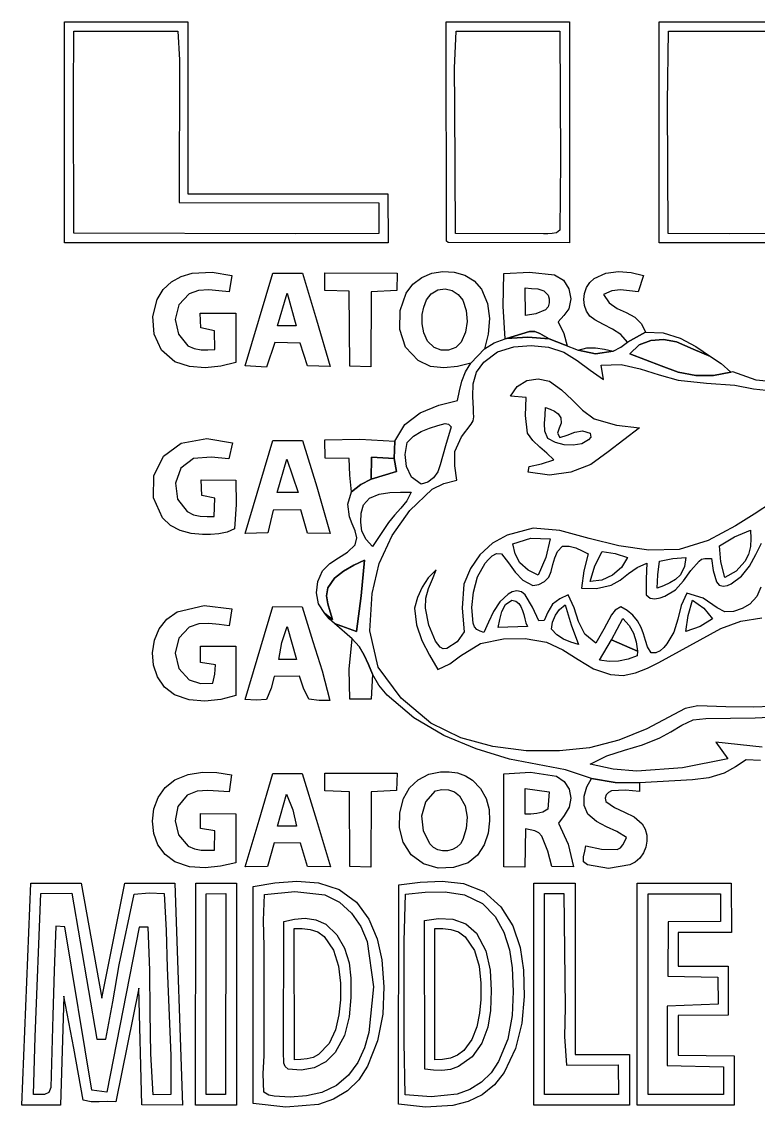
# Model space of a CAD drawing. Header units: millimetres. Extents: x 0.03 to 7.93, y 0.36 to 6.04.
# Drawn here: x 0.03 to 3.87, y 0.37 to 6.03 of the extents above; entities that cross this region are included whole.
import ezdxf

# ---------------------------------------------------------------- set-up
doc = ezdxf.new("R2010")
doc.units = ezdxf.units.MM

msp = doc.modelspace()

# ---------------------------------------------------------------- linework, layer by layer
for points in [[(0.254178, 6.03196), (0.895833, 6.03196), (0.895833, 5.13471), (1.93892, 5.13471), (1.94026, 4.87918), (0.254178, 4.87918)], [(0.254178, 6.03196), (0.895833, 6.03196), (0.895833, 5.13471), (1.93892, 5.13471), (1.94026, 4.87918), (0.254178, 4.87918)], [(2.24306, 6.03054), (2.88612, 6.03054), (2.88612, 4.87918), (2.25276, 4.88053), (2.24447, 4.88747)], [(2.24306, 6.03054), (2.88612, 6.03054), (2.88612, 4.87918), (2.25276, 4.88053), (2.24447, 4.88747)], [(3.35275, 6.03196), (5.01942, 6.03196), (5.01942, 5.78054), (3.99582, 5.78054), (3.99582, 5.59581), (4.96251, 5.59446), (4.96251, 5.34999), (3.99582, 5.34864), (3.99582, 5.12918), (5.07497, 5.13053), (5.07497, 4.87918), (3.35275, 4.87918)], [(3.35275, 6.03196), (5.01942, 6.03196), (5.01942, 5.78054), (3.99582, 5.78054), (3.99582, 5.59581), (4.96251, 5.59446), (4.96251, 5.34999), (3.99582, 5.34864), (3.99582, 5.12918), (5.07497, 5.13053), (5.07497, 4.87918), (3.35275, 4.87918)], [(0.302789, 5.98335), (0.844456, 5.98193), (0.852756, 5.83333), (0.8514, 5.08886), (1.89165, 5.08751), (1.89165, 4.92779), (1.45833, 4.92503), (0.302789, 4.92914), (0.300022, 5.65278)], [(0.302789, 5.98335), (0.844456, 5.98193), (0.852756, 5.83333), (0.8514, 5.08886), (1.89165, 5.08751), (1.89165, 4.92779), (1.45833, 4.92503), (0.302789, 4.92914), (0.300022, 5.65278)], [(2.29443, 5.98193), (2.8361, 5.98193), (2.83886, 5.30556), (2.8361, 4.94444), (2.81793, 4.93126), (2.79617, 4.92643), (2.77279, 4.92572), (2.75, 4.92503), (2.29167, 4.92779), (2.28749, 5.59722), (2.28728, 5.78961)], [(2.29443, 5.98193), (2.8361, 5.98193), (2.83886, 5.30556), (2.8361, 4.94444), (2.81793, 4.93126), (2.79617, 4.92643), (2.77279, 4.92572), (2.75, 4.92503), (2.29167, 4.92779), (2.28749, 5.59722), (2.28728, 5.78961)], [(3.40136, 5.98335), (4.97222, 5.98193), (4.97081, 5.83057), (3.94997, 5.82781), (3.95139, 5.55003), (4.90972, 5.54861), (4.9139, 5.39307), (4.23611, 5.39442), (3.94862, 5.39031), (3.94997, 5.08886), (4.70833, 5.0861), (5.02501, 5.08057), (5.02501, 4.92779), (3.72222, 4.92503), (3.40001, 4.92779), (3.39725, 5.61111)], [(3.40136, 5.98335), (4.97222, 5.98193), (4.97081, 5.83057), (3.94997, 5.82781), (3.95139, 5.55003), (4.90972, 5.54861), (4.9139, 5.39307), (4.23611, 5.39442), (3.94862, 5.39031), (3.94997, 5.08886), (4.70833, 5.0861), (5.02501, 5.08057), (5.02501, 4.92779), (3.72222, 4.92503), (3.40001, 4.92779), (3.39725, 5.61111)], [(0.736111, 4.58333), (0.767253, 4.63433), (0.810601, 4.67432), (0.862468, 4.7029), (0.919433, 4.71946), (1.02289, 4.72537), (1.12641, 4.70833), (1.11111, 4.62224), (1.05881, 4.62815), (1.00537, 4.63303), (0.952692, 4.63004), (0.902778, 4.61253), (0.849556, 4.55518), (0.831218, 4.47868), (0.847276, 4.40142), (0.897244, 4.34169), (0.930067, 4.32676), (0.965278, 4.32107), (1.00152, 4.32081), (1.03749, 4.32221), (1.03472, 4.41943), (0.963867, 4.43474), (0.9611, 4.51112), (1.14724, 4.51112), (1.14724, 4.25418), (1.06798, 4.23535), (0.986436, 4.22711), (0.905436, 4.23351), (0.8278, 4.25836), (0.758356, 4.3189), (0.720432, 4.40213), (0.713271, 4.49468)], [(0.736111, 4.58333), (0.767253, 4.63433), (0.810601, 4.67432), (0.862468, 4.7029), (0.919433, 4.71946), (1.02289, 4.72537), (1.12641, 4.70833), (1.11111, 4.62224), (1.05881, 4.62815), (1.00537, 4.63303), (0.952692, 4.63004), (0.902778, 4.61253), (0.849556, 4.55518), (0.831218, 4.47868), (0.847276, 4.40142), (0.897244, 4.34169), (0.930067, 4.32676), (0.965278, 4.32107), (1.00152, 4.32081), (1.03749, 4.32221), (1.03472, 4.41943), (0.963867, 4.43474), (0.9611, 4.51112), (1.14724, 4.51112), (1.14724, 4.25418), (1.06798, 4.23535), (0.986436, 4.22711), (0.905436, 4.23351), (0.8278, 4.25836), (0.758356, 4.3189), (0.720432, 4.40213), (0.713271, 4.49468)], [(1.34028, 4.71946), (1.49447, 4.72081), (1.56771, 4.47711), (1.63889, 4.23335), (1.51942, 4.23611), (1.48193, 4.35558), (1.34999, 4.35835), (1.30697, 4.23058), (1.19586, 4.23611)], [(1.34028, 4.71946), (1.49447, 4.72081), (1.56771, 4.47711), (1.63889, 4.23335), (1.51942, 4.23611), (1.48193, 4.35558), (1.34999, 4.35835), (1.30697, 4.23058), (1.19586, 4.23611)], [(1.60969, 4.72222), (1.98753, 4.72081), (1.98611, 4.63053), (1.85275, 4.62224), (1.84999, 4.23193), (1.74029, 4.23469), (1.73753, 4.62642), (1.61111, 4.62918)], [(1.60969, 4.72222), (1.98753, 4.72081), (1.98611, 4.63053), (1.85275, 4.62224), (1.84999, 4.23193), (1.74029, 4.23469), (1.73753, 4.62642), (1.61111, 4.62918)], [(2.03472, 4.61664), (2.0695, 4.66368), (2.11546, 4.69824), (2.16894, 4.72026), (2.22651, 4.72954), (2.28472, 4.72592), (2.33996, 4.70925), (2.38883, 4.67942), (2.42779, 4.63612), (2.45925, 4.56233), (2.46924, 4.48318), (2.46229, 4.40272), (2.44303, 4.32497), (2.37082, 4.25), (2.30246, 4.23361), (2.23139, 4.22624), (2.16162, 4.23421), (2.09722, 4.26389), (2.03157, 4.33501), (2.00136, 4.42676), (2.00342, 4.52522)], [(2.03472, 4.61664), (2.0695, 4.66368), (2.11546, 4.69824), (2.16894, 4.72026), (2.22651, 4.72954), (2.28472, 4.72592), (2.33996, 4.70925), (2.38883, 4.67942), (2.42779, 4.63612), (2.45925, 4.56233), (2.46924, 4.48318), (2.46229, 4.40272), (2.44303, 4.32497), (2.37082, 4.25), (2.30246, 4.23361), (2.23139, 4.22624), (2.16162, 4.23421), (2.09722, 4.26389), (2.03157, 4.33501), (2.00136, 4.42676), (2.00342, 4.52522)], [(2.54443, 4.71804), (2.67686, 4.72607), (2.80832, 4.7111), (2.854, 4.68338), (2.88314, 4.63911), (2.89328, 4.58669), (2.88194, 4.53472), (2.85568, 4.49864), (2.82639, 4.46669), (2.85622, 4.40631), (2.87358, 4.34169), (2.85969, 4.34581), (2.77919, 4.37776), (2.75532, 4.3915), (2.73107, 4.40608), (2.70551, 4.41629), (2.67779, 4.41667), (2.55832, 4.37918), (2.55003, 4.37776), (2.53988, 4.54796)], [(2.54443, 4.71804), (2.67686, 4.72607), (2.80832, 4.7111), (2.854, 4.68338), (2.88314, 4.63911), (2.89328, 4.58669), (2.88194, 4.53472), (2.85568, 4.49864), (2.82639, 4.46669), (2.85622, 4.40631), (2.87358, 4.34169), (2.85969, 4.34581), (2.77919, 4.37776), (2.75532, 4.3915), (2.73107, 4.40608), (2.70551, 4.41629), (2.67779, 4.41667), (2.55832, 4.37918), (2.55003, 4.37776), (2.53988, 4.54796)], [(3.01531, 4.69303), (3.07536, 4.72065), (3.14063, 4.72939), (3.20747, 4.72374), (3.27225, 4.70833), (3.24447, 4.62224), (3.19803, 4.62869), (3.15153, 4.63303), (3.10633, 4.62853), (3.06392, 4.60835), (3.09201, 4.56472), (3.13368, 4.53629), (3.18104, 4.51443), (3.2264, 4.49029), (3.2609, 4.4566), (3.28196, 4.41249), (3.18892, 4.36111), (3.15337, 4.39985), (3.11025, 4.42811), (3.06369, 4.45176), (3.01807, 4.4764), (2.99262, 4.49647), (2.97461, 4.52219), (2.96392, 4.55171), (2.96039, 4.58317), (2.96386, 4.61486), (2.97428, 4.64497), (2.99143, 4.6716)], [(3.01531, 4.69303), (3.07536, 4.72065), (3.14063, 4.72939), (3.20747, 4.72374), (3.27225, 4.70833), (3.24447, 4.62224), (3.19803, 4.62869), (3.15153, 4.63303), (3.10633, 4.62853), (3.06392, 4.60835), (3.09201, 4.56472), (3.13368, 4.53629), (3.18104, 4.51443), (3.2264, 4.49029), (3.2609, 4.4566), (3.28196, 4.41249), (3.18892, 4.36111), (3.15337, 4.39985), (3.11025, 4.42811), (3.06369, 4.45176), (3.01807, 4.4764), (2.99262, 4.49647), (2.97461, 4.52219), (2.96392, 4.55171), (2.96039, 4.58317), (2.96386, 4.61486), (2.97428, 4.64497), (2.99143, 4.6716)], [(1.36388, 4.44586), (1.4139, 4.61529), (1.4611, 4.44586)], [(1.36388, 4.44586), (1.4139, 4.61529), (1.4611, 4.44586)], [(2.19997, 4.63336), (2.23753, 4.63781), (2.27447, 4.62918), (2.30643, 4.60915), (2.32915, 4.57915), (2.34754, 4.52539), (2.3526, 4.46858), (2.34381, 4.4126), (2.32086, 4.36111), (2.29264, 4.33296), (2.25592, 4.31808), (2.21653, 4.31776), (2.18056, 4.33333), (2.14594, 4.3661), (2.12588, 4.40886), (2.11746, 4.4566), (2.11806, 4.50418), (2.12576, 4.54351), (2.14128, 4.58128), (2.16569, 4.61279)], [(2.19997, 4.63336), (2.23753, 4.63781), (2.27447, 4.62918), (2.30643, 4.60915), (2.32915, 4.57915), (2.34754, 4.52539), (2.3526, 4.46858), (2.34381, 4.4126), (2.32086, 4.36111), (2.29264, 4.33296), (2.25592, 4.31808), (2.21653, 4.31776), (2.18056, 4.33333), (2.14594, 4.3661), (2.12588, 4.40886), (2.11746, 4.4566), (2.11806, 4.50418), (2.12576, 4.54351), (2.14128, 4.58128), (2.16569, 4.61279)], [(2.65419, 4.64307), (2.68713, 4.64074), (2.72081, 4.63786), (2.75142, 4.62825), (2.77501, 4.60558), (2.77962, 4.58567), (2.78, 4.56478), (2.77442, 4.54525), (2.76112, 4.52919), (2.71056, 4.5089), (2.65696, 4.5)], [(2.65419, 4.64307), (2.68713, 4.64074), (2.72081, 4.63786), (2.75142, 4.62825), (2.77501, 4.60558), (2.77962, 4.58567), (2.78, 4.56478), (2.77442, 4.54525), (2.76112, 4.52919), (2.71056, 4.5089), (2.65696, 4.5)], [(2.55832, 4.37918), (2.67779, 4.41667), (2.70551, 4.41629), (2.73107, 4.40608), (2.75532, 4.3915), (2.77919, 4.37776), (2.66872, 4.38579)], [(2.55832, 4.37918), (2.67779, 4.41667), (2.70551, 4.41629), (2.73107, 4.40608), (2.75532, 4.3915), (2.77919, 4.37776), (2.66872, 4.38579)], [(3.19997, 4.30003), (3.24826, 4.3469), (3.30951, 4.36979), (3.37674, 4.37349), (3.44303, 4.36253), (3.53142, 4.32383), (3.62082, 4.28614), (3.67638, 4.24881), (3.72775, 4.20415), (3.63688, 4.18571), (3.54372, 4.18679), (3.45156, 4.20458), (3.36388, 4.23611)], [(3.19997, 4.30003), (3.24826, 4.3469), (3.30951, 4.36979), (3.37674, 4.37349), (3.44303, 4.36253), (3.53142, 4.32383), (3.62082, 4.28614), (3.67638, 4.24881), (3.72775, 4.20415), (3.63688, 4.18571), (3.54372, 4.18679), (3.45156, 4.20458), (3.36388, 4.23611)], [(2.93056, 4.31803), (2.97597, 4.33106), (3.02219, 4.33143), (3.06842, 4.32374), (3.11388, 4.3125), (3.02115, 4.29915)], [(2.93056, 4.31803), (2.97597, 4.33106), (3.02219, 4.33143), (3.06842, 4.32374), (3.11388, 4.3125), (3.02115, 4.29915)], [(2.57915, 4.07781), (2.61317, 4.12825), (2.66385, 4.15956), (2.72287, 4.16982), (2.78196, 4.15696), (2.84397, 4.11231), (2.89908, 4.05886), (2.954, 4.00521), (3.01531, 3.95975), (3.13053, 3.92746), (3.25, 3.9139), (3.16872, 3.85124), (3.08751, 3.78749), (2.99636, 3.72299), (2.89214, 3.68164), (2.78142, 3.66683), (2.67085, 3.68197), (2.67503, 3.7111), (2.74007, 3.72553), (2.80414, 3.74724), (2.76839, 3.78087), (2.73068, 3.81304), (2.69536, 3.84706), (2.66667, 3.88612), (2.65744, 3.97797), (2.65972, 4.07086)], [(2.57915, 4.07781), (2.61317, 4.12825), (2.66385, 4.15956), (2.72287, 4.16982), (2.78196, 4.15696), (2.84397, 4.11231), (2.89908, 4.05886), (2.954, 4.00521), (3.01531, 3.95975), (3.13053, 3.92746), (3.25, 3.9139), (3.16872, 3.85124), (3.08751, 3.78749), (2.99636, 3.72299), (2.89214, 3.68164), (2.78142, 3.66683), (2.67085, 3.68197), (2.67503, 3.7111), (2.74007, 3.72553), (2.80414, 3.74724), (2.76839, 3.78087), (2.73068, 3.81304), (2.69536, 3.84706), (2.66667, 3.88612), (2.65744, 3.97797), (2.65972, 4.07086)], [(2.76112, 4.01942), (2.78461, 4.01101), (2.80746, 4.00071), (2.82693, 3.98628), (2.84028, 3.96528), (2.84272, 3.93853), (2.83176, 3.91129), (2.82368, 3.88542), (2.83475, 3.86253), (2.87375, 3.87597), (2.91351, 3.89085), (2.95383, 3.89708), (2.99447, 3.88471), (2.99685, 3.86556), (2.98574, 3.85092), (2.96783, 3.83963), (2.94997, 3.83057), (2.90479, 3.82243), (2.85851, 3.82449), (2.81347, 3.83626), (2.77225, 3.85693), (2.75819, 3.89546), (2.75569, 3.93664), (2.75874, 3.97862)], [(2.76112, 4.01942), (2.78461, 4.01101), (2.80746, 4.00071), (2.82693, 3.98628), (2.84028, 3.96528), (2.84272, 3.93853), (2.83176, 3.91129), (2.82368, 3.88542), (2.83475, 3.86253), (2.87375, 3.87597), (2.91351, 3.89085), (2.95383, 3.89708), (2.99447, 3.88471), (2.99685, 3.86556), (2.98574, 3.85092), (2.96783, 3.83963), (2.94997, 3.83057), (2.90479, 3.82243), (2.85851, 3.82449), (2.81347, 3.83626), (2.77225, 3.85693), (2.75819, 3.89546), (2.75569, 3.93664), (2.75874, 3.97862)], [(2.19997, 3.92638), (2.21864, 3.93158), (2.23785, 3.93528), (2.25543, 3.93246), (2.26942, 3.91808), (2.23921, 3.81999), (2.2111, 3.72081), (2.19937, 3.68451), (2.17686, 3.653), (2.14681, 3.63004), (2.11253, 3.61947), (2.06272, 3.65663), (2.03624, 3.71164), (2.02983, 3.77474), (2.04025, 3.8361), (2.07281, 3.86936), (2.11231, 3.89378), (2.15565, 3.91189)], [(2.19997, 3.92638), (2.21864, 3.93158), (2.23785, 3.93528), (2.25543, 3.93246), (2.26942, 3.91808), (2.23921, 3.81999), (2.2111, 3.72081), (2.19937, 3.68451), (2.17686, 3.653), (2.14681, 3.63004), (2.11253, 3.61947), (2.06272, 3.65663), (2.03624, 3.71164), (2.02983, 3.77474), (2.04025, 3.8361), (2.07281, 3.86936), (2.11231, 3.89378), (2.15565, 3.91189)], [(0.862522, 3.83333), (0.995281, 3.85801), (1.12918, 3.83475), (1.1097, 3.75142), (1.01752, 3.76042), (0.926378, 3.75276), (0.860406, 3.70281), (0.832086, 3.62451), (0.842557, 3.54129), (0.893067, 3.4764), (0.925293, 3.45942), (0.960558, 3.45193), (0.997125, 3.45042), (1.03331, 3.45139), (1.03749, 3.54585), (0.969456, 3.55974), (0.966689, 3.64165), (1.14724, 3.64031), (1.14844, 3.51269), (1.1403, 3.38612), (1.10069, 3.36893), (1.05832, 3.36062), (1.01487, 3.35781), (0.972222, 3.35693), (0.913683, 3.36187), (0.857096, 3.37728), (0.80599, 3.4044), (0.763889, 3.44444), (0.717393, 3.54839), (0.719943, 3.66342), (0.769151, 3.76617)], [(0.862522, 3.83333), (0.995281, 3.85801), (1.12918, 3.83475), (1.1097, 3.75142), (1.01752, 3.76042), (0.926378, 3.75276), (0.860406, 3.70281), (0.832086, 3.62451), (0.842557, 3.54129), (0.893067, 3.4764), (0.925293, 3.45942), (0.960558, 3.45193), (0.997125, 3.45042), (1.03331, 3.45139), (1.03749, 3.54585), (0.969456, 3.55974), (0.966689, 3.64165), (1.14724, 3.64031), (1.14844, 3.51269), (1.1403, 3.38612), (1.10069, 3.36893), (1.05832, 3.36062), (1.01487, 3.35781), (0.972222, 3.35693), (0.913683, 3.36187), (0.857096, 3.37728), (0.80599, 3.4044), (0.763889, 3.44444), (0.717393, 3.54839), (0.719943, 3.66342), (0.769151, 3.76617)], [(1.60969, 3.84999), (1.79232, 3.85351), (1.97499, 3.84446), (1.97222, 3.75418), (1.85417, 3.75971), (1.8514, 3.64583), (1.79758, 3.61774), (1.75, 3.57915), (1.74061, 3.66596), (1.73753, 3.75276), (1.61253, 3.75553)], [(1.60969, 3.84999), (1.79232, 3.85351), (1.97499, 3.84446), (1.97222, 3.75418), (1.85417, 3.75971), (1.8514, 3.64583), (1.79758, 3.61774), (1.75, 3.57915), (1.74061, 3.66596), (1.73753, 3.75276), (1.61253, 3.75553)], [(1.33887, 3.84722), (1.49447, 3.84722), (1.56819, 3.60542), (1.63889, 3.36253), (1.51942, 3.36388), (1.48469, 3.48611), (1.34169, 3.48469), (1.31391, 3.36529), (1.19586, 3.36253)], [(1.33887, 3.84722), (1.49447, 3.84722), (1.56819, 3.60542), (1.63889, 3.36253), (1.51942, 3.36388), (1.48469, 3.48611), (1.34169, 3.48469), (1.31391, 3.36529), (1.19586, 3.36253)], [(1.41249, 3.75), (1.47081, 3.57639), (1.36252, 3.57639)], [(1.41249, 3.75), (1.47081, 3.57639), (1.36252, 3.57639)], [(1.85417, 3.75971), (1.97222, 3.75418), (1.98335, 3.68608), (1.8514, 3.64583)], [(1.85417, 3.75971), (1.97222, 3.75418), (1.98335, 3.68608), (1.8514, 3.64583)], [(1.84304, 3.54585), (1.89426, 3.56728), (1.94894, 3.57644), (2.00515, 3.57829), (2.06108, 3.57781), (2.03874, 3.53331), (2.00726, 3.49496), (1.97319, 3.45844), (1.94303, 3.41943), (1.85969, 3.29443), (1.82617, 3.33111), (1.80414, 3.375), (1.7979, 3.42106), (1.7991, 3.46826), (1.81256, 3.51156)], [(1.84304, 3.54585), (1.89426, 3.56728), (1.94894, 3.57644), (2.00515, 3.57829), (2.06108, 3.57781), (2.03874, 3.53331), (2.00726, 3.49496), (1.97319, 3.45844), (1.94303, 3.41943), (1.85969, 3.29443), (1.82617, 3.33111), (1.80414, 3.375), (1.7979, 3.42106), (1.7991, 3.46826), (1.81256, 3.51156)], [(3.66808, 3.29861), (3.74599, 3.34467), (3.82915, 3.37918), (3.8316, 3.33681), (3.82915, 3.29411), (3.81939, 3.25304), (3.80003, 3.21528), (3.75412, 3.16531), (3.69586, 3.13194), (3.67415, 3.21376)], [(3.66808, 3.29861), (3.74599, 3.34467), (3.82915, 3.37918), (3.8316, 3.33681), (3.82915, 3.29411), (3.81939, 3.25304), (3.80003, 3.21528), (3.75412, 3.16531), (3.69586, 3.13194), (3.67415, 3.21376)], [(2.59028, 3.30832), (2.6849, 3.33772), (2.78472, 3.33475), (2.76178, 3.23699), (2.72222, 3.14442), (2.67014, 3.17068), (2.62642, 3.20833), (2.60314, 3.25678)], [(2.59028, 3.30832), (2.6849, 3.33772), (2.78472, 3.33475), (2.76178, 3.23699), (2.72222, 3.14442), (2.67014, 3.17068), (2.62642, 3.20833), (2.60314, 3.25678)], [(2.99306, 3.11111), (3.01824, 3.19271), (3.05697, 3.26807), (3.12446, 3.25749), (3.18892, 3.23753), (3.15614, 3.18539), (3.11025, 3.14518), (3.05469, 3.11957)], [(2.99306, 3.11111), (3.01824, 3.19271), (3.05697, 3.26807), (3.12446, 3.25749), (3.18892, 3.23753), (3.15614, 3.18539), (3.11025, 3.14518), (3.05469, 3.11957)], [(3.35558, 3.21804), (3.42378, 3.23247), (3.49306, 3.23753), (3.48469, 3.19081), (3.46386, 3.14725), (3.43815, 3.12289), (3.40815, 3.10454), (3.37576, 3.08985), (3.34304, 3.07639), (3.34668, 3.14725)], [(3.35558, 3.21804), (3.42378, 3.23247), (3.49306, 3.23753), (3.48469, 3.19081), (3.46386, 3.14725), (3.43815, 3.12289), (3.40815, 3.10454), (3.37576, 3.08985), (3.34304, 3.07639), (3.34668, 3.14725)], [(1.62642, 3.07915), (1.66135, 3.12853), (1.7085, 3.16656), (1.7621, 3.197), (1.81668, 3.22364), (1.80067, 3.03754), (1.77636, 2.8514), (1.66114, 2.89307), (1.63351, 2.91618), (1.61111, 2.94444), (1.65136, 2.9139), (1.63883, 2.95421), (1.62636, 2.9955), (1.62011, 3.03733)], [(1.62642, 3.07915), (1.66135, 3.12853), (1.7085, 3.16656), (1.7621, 3.197), (1.81668, 3.22364), (1.80067, 3.03754), (1.77636, 2.8514), (1.66114, 2.89307), (1.63351, 2.91618), (1.61111, 2.94444), (1.65136, 2.9139), (1.63883, 2.95421), (1.62636, 2.9955), (1.62011, 3.03733)], [(2.51389, 2.87224), (2.52279, 2.91292), (2.53315, 2.95503), (2.55154, 2.99121), (2.58475, 3.01389), (2.60558, 3.00836), (2.62115, 2.99675), (2.63249, 2.98053), (2.64079, 2.96099), (2.64719, 2.93956), (2.65289, 2.91764), (2.65896, 2.8966), (2.66667, 2.87776)], [(2.51389, 2.87224), (2.52279, 2.91292), (2.53315, 2.95503), (2.55154, 2.99121), (2.58475, 3.01389), (2.60558, 3.00836), (2.62115, 2.99675), (2.63249, 2.98053), (2.64079, 2.96099), (2.64719, 2.93956), (2.65289, 2.91764), (2.65896, 2.8966), (2.66667, 2.87776)], [(3.49306, 2.8514), (3.50467, 2.93371), (3.52778, 3.01389), (3.58589, 2.97206), (3.63053, 2.91667), (3.56646, 2.87625)], [(3.49306, 2.8514), (3.50467, 2.93371), (3.52778, 3.01389), (3.58589, 2.97206), (3.63053, 2.91667), (3.56646, 2.87625)], [(0.840278, 2.95281), (0.98074, 2.98665), (1.12641, 2.96946), (1.11111, 2.88053), (1.05903, 2.88786), (1.00608, 2.89324), (0.953885, 2.89051), (0.904189, 2.87358), (0.849067, 2.81581), (0.831054, 2.73719), (0.849229, 2.65804), (0.902778, 2.59864), (0.962999, 2.58024), (1.02637, 2.58057), (1.03695, 2.62799), (1.04026, 2.67638), (0.962511, 2.68892), (0.962511, 2.7736), (1.14724, 2.7736), (1.14724, 2.51665), (1.0676, 2.49625), (0.985243, 2.48753), (0.903646, 2.49442), (0.826389, 2.52083), (0.774414, 2.56104), (0.738282, 2.61393), (0.717719, 2.67524), (0.712457, 2.7405), (0.722331, 2.80528), (0.747071, 2.86524), (0.786458, 2.91585)], [(0.840278, 2.95281), (0.98074, 2.98665), (1.12641, 2.96946), (1.11111, 2.88053), (1.05903, 2.88786), (1.00608, 2.89324), (0.953885, 2.89051), (0.904189, 2.87358), (0.849067, 2.81581), (0.831054, 2.73719), (0.849229, 2.65804), (0.902778, 2.59864), (0.962999, 2.58024), (1.02637, 2.58057), (1.03695, 2.62799), (1.04026, 2.67638), (0.962511, 2.68892), (0.962511, 2.7736), (1.14724, 2.7736), (1.14724, 2.51665), (1.0676, 2.49625), (0.985243, 2.48753), (0.903646, 2.49442), (0.826389, 2.52083), (0.774414, 2.56104), (0.738282, 2.61393), (0.717719, 2.67524), (0.712457, 2.7405), (0.722331, 2.80528), (0.747071, 2.86524), (0.786458, 2.91585)], [(1.34028, 2.98058), (1.49164, 2.97917), (1.54861, 2.79861), (1.59706, 2.64621), (1.63613, 2.49164), (1.58122, 2.49132), (1.52636, 2.49724), (1.49908, 2.5561), (1.47917, 2.61806), (1.34581, 2.61664), (1.33002, 2.55524), (1.30697, 2.49582), (1.2519, 2.49219), (1.19586, 2.49582)], [(1.34028, 2.98058), (1.49164, 2.97917), (1.54861, 2.79861), (1.59706, 2.64621), (1.63613, 2.49164), (1.58122, 2.49132), (1.52636, 2.49724), (1.49908, 2.5561), (1.47917, 2.61806), (1.34581, 2.61664), (1.33002, 2.55524), (1.30697, 2.49582), (1.2519, 2.49219), (1.19586, 2.49582)], [(2.79167, 2.86253), (2.79785, 2.90044), (2.81213, 2.93576), (2.83421, 2.96642), (2.86388, 2.99029), (2.89546, 2.88579), (2.93332, 2.78331), (2.89356, 2.79531), (2.85514, 2.81147), (2.82042, 2.83333)], [(2.79167, 2.86253), (2.79785, 2.90044), (2.81213, 2.93576), (2.83421, 2.96642), (2.86388, 2.99029), (2.89546, 2.88579), (2.93332, 2.78331), (2.89356, 2.79531), (2.85514, 2.81147), (2.82042, 2.83333)], [(3.10558, 2.80697), (3.1639, 2.91808), (3.19749, 2.88303), (3.22032, 2.84169), (3.234, 2.79622), (3.24029, 2.74858)], [(3.10558, 2.80697), (3.1639, 2.91808), (3.19749, 2.88303), (3.22032, 2.84169), (3.234, 2.79622), (3.24029, 2.74858)], [(1.37082, 2.70557), (1.38715, 2.79275), (1.4139, 2.87776), (1.46251, 2.70557)], [(1.37082, 2.70557), (1.38715, 2.79275), (1.4139, 2.87776), (1.46251, 2.70557)], [(1.75276, 2.8125), (1.78879, 2.77294), (1.81597, 2.72711), (1.83789, 2.67817), (1.85835, 2.62918), (1.85275, 2.49724), (1.74029, 2.49724), (1.73817, 2.65489)], [(1.75276, 2.8125), (1.78879, 2.77294), (1.81597, 2.72711), (1.83789, 2.67817), (1.85835, 2.62918), (1.85275, 2.49724), (1.74029, 2.49724), (1.73817, 2.65489)], [(3.04308, 2.70139), (3.10558, 2.80697), (3.24029, 2.74858), (3.23888, 2.72364), (3.19146, 2.70611), (3.14199, 2.69586), (3.09201, 2.69396)], [(3.04308, 2.70139), (3.10558, 2.80697), (3.24029, 2.74858), (3.23888, 2.72364), (3.19146, 2.70611), (3.14199, 2.69586), (3.09201, 2.69396)], [(0.8278, 2.07639), (0.897624, 2.10574), (0.972006, 2.11719), (1.04823, 2.11486), (1.12359, 2.10275), (1.11252, 2.01389), (1.05691, 2.01872), (1.00016, 2.02225), (0.944715, 2.01742), (0.893067, 1.99724), (0.844075, 1.93881), (0.829644, 1.8641), (0.848307, 1.78961), (0.8986, 1.73193), (0.93061, 1.71696), (0.965278, 1.7111), (1.00092, 1.71044), (1.03613, 1.7111), (1.03749, 1.81108), (0.962511, 1.82362), (0.962511, 1.90136), (1.14724, 1.90001), (1.14583, 1.64442), (1.06684, 1.62696), (0.985949, 1.61811), (0.905761, 1.62381), (0.829156, 1.65001), (0.777399, 1.68799), (0.740831, 1.73872), (0.719185, 1.79801), (0.712294, 1.86165), (0.719943, 1.92551), (0.741863, 1.98535), (0.777886, 2.03706)], [(0.8278, 2.07639), (0.897624, 2.10574), (0.972006, 2.11719), (1.04823, 2.11486), (1.12359, 2.10275), (1.11252, 2.01389), (1.05691, 2.01872), (1.00016, 2.02225), (0.944715, 2.01742), (0.893067, 1.99724), (0.844075, 1.93881), (0.829644, 1.8641), (0.848307, 1.78961), (0.8986, 1.73193), (0.93061, 1.71696), (0.965278, 1.7111), (1.00092, 1.71044), (1.03613, 1.7111), (1.03749, 1.81108), (0.962511, 1.82362), (0.962511, 1.90136), (1.14724, 1.90001), (1.14583, 1.64442), (1.06684, 1.62696), (0.985949, 1.61811), (0.905761, 1.62381), (0.829156, 1.65001), (0.777399, 1.68799), (0.740831, 1.73872), (0.719185, 1.79801), (0.712294, 1.86165), (0.719943, 1.92551), (0.741863, 1.98535), (0.777886, 2.03706)], [(1.34028, 2.10969), (1.49306, 2.10969), (1.56771, 1.86669), (1.64031, 1.62358), (1.52083, 1.625), (1.48335, 1.74724), (1.34722, 1.74858), (1.3125, 1.625), (1.19586, 1.62358), (1.2691, 1.86615)], [(1.34028, 2.10969), (1.49306, 2.10969), (1.56771, 1.86669), (1.64031, 1.62358), (1.52083, 1.625), (1.48335, 1.74724), (1.34722, 1.74858), (1.3125, 1.625), (1.19586, 1.62358), (1.2691, 1.86615)], [(1.60969, 2.11111), (1.98753, 2.11111), (1.98469, 2.02083), (1.85275, 2.01389), (1.84999, 1.62224), (1.74164, 1.625), (1.73887, 2.01531), (1.61111, 2.01942)], [(1.60969, 2.11111), (1.98753, 2.11111), (1.98469, 2.02083), (1.85275, 2.01389), (1.84999, 1.62224), (1.74164, 1.625), (1.73887, 2.01531), (1.61111, 2.01942)], [(2.21386, 2.11947), (2.25808, 2.11957), (2.30192, 2.11285), (2.34338, 2.09836), (2.38053, 2.07497), (2.42215, 2.03185), (2.45101, 1.97971), (2.46685, 1.9221), (2.46946, 1.86253), (2.46218, 1.79856), (2.44185, 1.73736), (2.40713, 1.68419), (2.35693, 1.64442), (2.28097, 1.61951), (2.20068, 1.61686), (2.12451, 1.6384), (2.06108, 1.68608), (2.01964, 1.75206), (2.00032, 1.8271), (2.00131, 1.90528), (2.02083, 1.98058), (2.05214, 2.03494), (2.09754, 2.07764), (2.15283, 2.10656)], [(2.21386, 2.11947), (2.25808, 2.11957), (2.30192, 2.11285), (2.34338, 2.09836), (2.38053, 2.07497), (2.42215, 2.03185), (2.45101, 1.97971), (2.46685, 1.9221), (2.46946, 1.86253), (2.46218, 1.79856), (2.44185, 1.73736), (2.40713, 1.68419), (2.35693, 1.64442), (2.28097, 1.61951), (2.20068, 1.61686), (2.12451, 1.6384), (2.06108, 1.68608), (2.01964, 1.75206), (2.00032, 1.8271), (2.00131, 1.90528), (2.02083, 1.98058), (2.05214, 2.03494), (2.09754, 2.07764), (2.15283, 2.10656)], [(2.54308, 2.10835), (2.68207, 2.11669), (2.81803, 2.09581), (2.85829, 2.06913), (2.88417, 2.02886), (2.89361, 1.98182), (2.88471, 1.93474), (2.85883, 1.89154), (2.82781, 1.8514), (2.87935, 1.74169), (2.90696, 1.62358), (2.79443, 1.625), (2.77274, 1.70574), (2.74164, 1.78331), (2.72607, 1.80149), (2.70449, 1.81099), (2.68028, 1.81597), (2.65696, 1.82086), (2.65278, 1.62224), (2.54308, 1.62358)], [(2.54308, 2.10835), (2.68207, 2.11669), (2.81803, 2.09581), (2.85829, 2.06913), (2.88417, 2.02886), (2.89361, 1.98182), (2.88471, 1.93474), (2.85883, 1.89154), (2.82781, 1.8514), (2.87935, 1.74169), (2.90696, 1.62358), (2.79443, 1.625), (2.77274, 1.70574), (2.74164, 1.78331), (2.72607, 1.80149), (2.70449, 1.81099), (2.68028, 1.81597), (2.65696, 1.82086), (2.65278, 1.62224), (2.54308, 1.62358)], [(3.00142, 2.08475), (3.12478, 2.06304), (3.25142, 2.06108), (3.25142, 2.0389), (3.25142, 2.01665), (3.17796, 2.02382), (3.10558, 2.01942), (3.08903, 2.01193), (3.07775, 1.99897), (3.07269, 1.98236), (3.07497, 1.96386), (3.12071, 1.93257), (3.17219, 1.90924), (3.22265, 1.884), (3.26531, 1.84722), (3.28103, 1.81933), (3.28901, 1.78863), (3.28976, 1.75672), (3.28364, 1.72521), (3.27115, 1.69553), (3.25271, 1.66932), (3.22885, 1.64811), (3.19997, 1.63336), (3.08957, 1.61513), (2.97917, 1.63336), (2.9591, 1.64919), (2.95828, 1.67557), (2.96582, 1.70583), (2.97081, 1.73335), (3.05225, 1.71582), (3.13471, 1.71386), (3.15261, 1.72287), (3.16471, 1.73893), (3.17393, 1.75803), (3.18332, 1.77636), (3.13271, 1.80724), (3.07844, 1.83231), (3.02626, 1.85997), (2.98193, 1.8986), (2.96169, 1.94413), (2.96197, 1.99274), (2.97706, 2.04085)], [(3.00142, 2.08475), (3.12478, 2.06304), (3.25142, 2.06108), (3.25142, 2.0389), (3.25142, 2.01665), (3.17796, 2.02382), (3.10558, 2.01942), (3.08903, 2.01193), (3.07775, 1.99897), (3.07269, 1.98236), (3.07497, 1.96386), (3.12071, 1.93257), (3.17219, 1.90924), (3.22265, 1.884), (3.26531, 1.84722), (3.28103, 1.81933), (3.28901, 1.78863), (3.28976, 1.75672), (3.28364, 1.72521), (3.27115, 1.69553), (3.25271, 1.66932), (3.22885, 1.64811), (3.19997, 1.63336), (3.08957, 1.61513), (2.97917, 1.63336), (2.9591, 1.64919), (2.95828, 1.67557), (2.96582, 1.70583), (2.97081, 1.73335), (3.05225, 1.71582), (3.13471, 1.71386), (3.15261, 1.72287), (3.16471, 1.73893), (3.17393, 1.75803), (3.18332, 1.77636), (3.13271, 1.80724), (3.07844, 1.83231), (3.02626, 1.85997), (2.98193, 1.8986), (2.96169, 1.94413), (2.96197, 1.99274), (2.97706, 2.04085)], [(1.41114, 2.00276), (1.44303, 1.92085), (1.46251, 1.83475), (1.36388, 1.8361)], [(1.41114, 2.00276), (1.44303, 1.92085), (1.46251, 1.83475), (1.36388, 1.8361)], [(2.1875, 2.01942), (2.22049, 2.02647), (2.25467, 2.02556), (2.28651, 2.01497), (2.3125, 1.99306), (2.34125, 1.94129), (2.35221, 1.88286), (2.34782, 1.8226), (2.33057, 1.76531), (2.31694, 1.74317), (2.29796, 1.72592), (2.27518, 1.71382), (2.25017, 1.70731), (2.22439, 1.70665), (2.19949, 1.71218), (2.17692, 1.72424), (2.15831, 1.74306), (2.12418, 1.81108), (2.11664, 1.88911), (2.13721, 1.96322)], [(2.1875, 2.01942), (2.22049, 2.02647), (2.25467, 2.02556), (2.28651, 2.01497), (2.3125, 1.99306), (2.34125, 1.94129), (2.35221, 1.88286), (2.34782, 1.8226), (2.33057, 1.76531), (2.31694, 1.74317), (2.29796, 1.72592), (2.27518, 1.71382), (2.25017, 1.70731), (2.22439, 1.70665), (2.19949, 1.71218), (2.17692, 1.72424), (2.15831, 1.74306), (2.12418, 1.81108), (2.11664, 1.88911), (2.13721, 1.96322)], [(2.65419, 2.03196), (2.77919, 2.01389), (2.7736, 1.92361), (2.74653, 1.90821), (2.71647, 1.9011), (2.68511, 1.89865), (2.65419, 1.89725)], [(2.65419, 2.03196), (2.77919, 2.01389), (2.7736, 1.92361), (2.74653, 1.90821), (2.71647, 1.9011), (2.68511, 1.89865), (2.65419, 1.89725)], [(0.077799, 1.5389), (0.340278, 1.5389), (0.448622, 0.9375), (0.568033, 1.5389), (0.829156, 1.5389), (0.868056, 0.380533), (0.656956, 0.381944), (0.641656, 0.990289), (0.520833, 0.397244), (0.478136, 0.398762), (0.434517, 0.396918), (0.39171, 0.397678), (0.3514, 0.406956), (0.301704, 0.677789), (0.25, 0.948622), (0.233344, 0.380533), (0.030545, 0.380533)], [(0.077799, 1.5389), (0.340278, 1.5389), (0.448622, 0.9375), (0.568033, 1.5389), (0.829156, 1.5389), (0.868056, 0.380533), (0.656956, 0.381944), (0.641656, 0.990289), (0.520833, 0.397244), (0.478136, 0.398762), (0.434517, 0.396918), (0.39171, 0.397678), (0.3514, 0.406956), (0.301704, 0.677789), (0.25, 0.948622), (0.233344, 0.380533), (0.030545, 0.380533)], [(0.9375, 1.5389), (1.15001, 1.5389), (1.15001, 0.380533), (0.936089, 0.380533)], [(0.9375, 1.5389), (1.15001, 1.5389), (1.15001, 0.380533), (0.936089, 0.380533)], [(1.23752, 1.52083), (1.35015, 1.54015), (1.4649, 1.54915), (1.57807, 1.54021), (1.68608, 1.50553), (1.7749, 1.43869), (1.84028, 1.34983), (1.88374, 1.24718), (1.90696, 1.13889), (1.91829, 0.99745), (1.91233, 0.854872), (1.88525, 0.715494), (1.83333, 0.583333), (1.78808, 0.513021), (1.72792, 0.45524), (1.65657, 0.411513), (1.57781, 0.383356), (1.40761, 0.368978), (1.23752, 0.388889)], [(1.23752, 1.52083), (1.35015, 1.54015), (1.4649, 1.54915), (1.57807, 1.54021), (1.68608, 1.50553), (1.7749, 1.43869), (1.84028, 1.34983), (1.88374, 1.24718), (1.90696, 1.13889), (1.91829, 0.99745), (1.91233, 0.854872), (1.88525, 0.715494), (1.83333, 0.583333), (1.78808, 0.513021), (1.72792, 0.45524), (1.65657, 0.411513), (1.57781, 0.383356), (1.40761, 0.368978), (1.23752, 0.388889)], [(1.99582, 1.52919), (2.10781, 1.54254), (2.222, 1.54829), (2.33388, 1.53586), (2.43892, 1.49447), (2.52826, 1.41542), (2.59028, 1.31516), (2.62831, 1.20209), (2.64583, 1.08474), (2.64931, 0.946724), (2.63747, 0.808539), (2.60476, 0.674804), (2.54585, 0.550022), (2.49511, 0.485622), (2.43104, 0.434733), (2.35732, 0.398438), (2.27778, 0.377767), (2.13612, 0.369303), (1.99447, 0.384711)], [(1.99582, 1.52919), (2.10781, 1.54254), (2.222, 1.54829), (2.33388, 1.53586), (2.43892, 1.49447), (2.52826, 1.41542), (2.59028, 1.31516), (2.62831, 1.20209), (2.64583, 1.08474), (2.64931, 0.946724), (2.63747, 0.808539), (2.60476, 0.674804), (2.54585, 0.550022), (2.49511, 0.485622), (2.43104, 0.434733), (2.35732, 0.398438), (2.27778, 0.377767), (2.13612, 0.369303), (1.99447, 0.384711)], [(2.69997, 1.5389), (2.91525, 1.5389), (2.91525, 0.644422), (3.19862, 0.644422), (3.19862, 0.380533), (2.69997, 0.380533)], [(2.69997, 1.5389), (2.91525, 1.5389), (2.91525, 0.644422), (3.19862, 0.644422), (3.19862, 0.380533), (2.69997, 0.380533)], [(3.23888, 1.5389), (3.72917, 1.5389), (3.73058, 1.28054), (3.45281, 1.28054), (3.45281, 1.10558), (3.71251, 1.10558), (3.71251, 0.849989), (3.45281, 0.848633), (3.45281, 0.6403), (3.74447, 0.637478), (3.74447, 0.380533), (3.23888, 0.380533)], [(3.23888, 1.5389), (3.72917, 1.5389), (3.73058, 1.28054), (3.45281, 1.28054), (3.45281, 1.10558), (3.71251, 1.10558), (3.71251, 0.849989), (3.45281, 0.848633), (3.45281, 0.6403), (3.74447, 0.637478), (3.74447, 0.380533), (3.23888, 0.380533)], [(0.130534, 1.48469), (0.291667, 1.48611), (0.4222, 0.723633), (0.469456, 0.724989), (0.504665, 0.918782), (0.5389, 1.11252), (0.616644, 1.48058), (0.694607, 1.48736), (0.7736, 1.48469), (0.783311, 1.29102), (0.7889, 1.09722), (0.806967, 0.638889), (0.808322, 0.436089), (0.715278, 0.434733), (0.702908, 0.647949), (0.699978, 0.861111), (0.69911, 1.08474), (0.688911, 1.30832), (0.643067, 1.30832), (0.473633, 0.448622), (0.395833, 0.458333), (0.255533, 1.31109), (0.208333, 1.31391), (0.19911, 1.08057), (0.193033, 0.847222), (0.187989, 0.659722), (0.181967, 0.472222), (0.172689, 0.445529), (0.148763, 0.436469), (0.118869, 0.436307), (0.091688, 0.436089), (0.1014, 0.736111)], [(0.130534, 1.48469), (0.291667, 1.48611), (0.4222, 0.723633), (0.469456, 0.724989), (0.504665, 0.918782), (0.5389, 1.11252), (0.616644, 1.48058), (0.694607, 1.48736), (0.7736, 1.48469), (0.783311, 1.29102), (0.7889, 1.09722), (0.806967, 0.638889), (0.808322, 0.436089), (0.715278, 0.434733), (0.702908, 0.647949), (0.699978, 0.861111), (0.69911, 1.08474), (0.688911, 1.30832), (0.643067, 1.30832), (0.473633, 0.448622), (0.395833, 0.458333), (0.255533, 1.31109), (0.208333, 1.31391), (0.19911, 1.08057), (0.193033, 0.847222), (0.187989, 0.659722), (0.181967, 0.472222), (0.172689, 0.445529), (0.148763, 0.436469), (0.118869, 0.436307), (0.091688, 0.436089), (0.1014, 0.736111)], [(0.991644, 1.48193), (1.09446, 1.48335), (1.09304, 0.436089), (0.991644, 0.436089)], [(0.991644, 1.48193), (1.09446, 1.48335), (1.09304, 0.436089), (0.991644, 0.436089)], [(1.29584, 1.47917), (1.45383, 1.49393), (1.60969, 1.4764), (1.68658, 1.43901), (1.74978, 1.38249), (1.79818, 1.31218), (1.83057, 1.23334), (1.86507, 0.996907), (1.84028, 0.758356), (1.81711, 0.678819), (1.78213, 0.603461), (1.73383, 0.536458), (1.67085, 0.481933), (1.59521, 0.446724), (1.51421, 0.428114), (1.43056, 0.422581), (1.34722, 0.426378), (1.31858, 0.432671), (1.29308, 0.447211), (1.28901, 0.543078), (1.29443, 0.638889), (1.29443, 1.20833), (1.29042, 1.34375)], [(1.29584, 1.47917), (1.45383, 1.49393), (1.60969, 1.4764), (1.68658, 1.43901), (1.74978, 1.38249), (1.79818, 1.31218), (1.83057, 1.23334), (1.86507, 0.996907), (1.84028, 0.758356), (1.81711, 0.678819), (1.78213, 0.603461), (1.73383, 0.536458), (1.67085, 0.481933), (1.59521, 0.446724), (1.51421, 0.428114), (1.43056, 0.422581), (1.34722, 0.426378), (1.31858, 0.432671), (1.29308, 0.447211), (1.28901, 0.543078), (1.29443, 0.638889), (1.29443, 1.20833), (1.29042, 1.34375)], [(2.03054, 1.48058), (2.13308, 1.49115), (2.23747, 1.49328), (2.33876, 1.47689), (2.43197, 1.43197), (2.49804, 1.36426), (2.54406, 1.28179), (2.57292, 1.19076), (2.58751, 1.09722), (2.59164, 0.972601), (2.58643, 0.84706), (2.56401, 0.724393), (2.51665, 0.608344), (2.47771, 0.549046), (2.42708, 0.499511), (2.36703, 0.461697), (2.30003, 0.4375), (2.16456, 0.42296), (2.02919, 0.433322), (2.0236, 0.708333), (2.0236, 1.23611)], [(2.03054, 1.48058), (2.13308, 1.49115), (2.23747, 1.49328), (2.33876, 1.47689), (2.43197, 1.43197), (2.49804, 1.36426), (2.54406, 1.28179), (2.57292, 1.19076), (2.58751, 1.09722), (2.59164, 0.972601), (2.58643, 0.84706), (2.56401, 0.724393), (2.51665, 0.608344), (2.47771, 0.549046), (2.42708, 0.499511), (2.36703, 0.461697), (2.30003, 0.4375), (2.16456, 0.42296), (2.02919, 0.433322), (2.0236, 0.708333), (2.0236, 1.23611)], [(2.75553, 1.48469), (2.85558, 1.48335), (2.86388, 0.888889), (2.8604, 0.738932), (2.86947, 0.588867), (3.13889, 0.590278), (3.14165, 0.436089), (2.75553, 0.436089)], [(2.75553, 1.48469), (2.85558, 1.48335), (2.86388, 0.888889), (2.8604, 0.738932), (2.86947, 0.588867), (3.13889, 0.590278), (3.14165, 0.436089), (2.75553, 0.436089)], [(3.29585, 1.48193), (3.67361, 1.48193), (3.67361, 1.33887), (3.40001, 1.3361), (3.3986, 1.05279), (3.65831, 1.04861), (3.66114, 0.906956), (3.39583, 0.897244), (3.39583, 0.587511), (3.68892, 0.580567), (3.68892, 0.436089), (3.29585, 0.436089)], [(3.29585, 1.48193), (3.67361, 1.48193), (3.67361, 1.33887), (3.40001, 1.3361), (3.3986, 1.05279), (3.65831, 1.04861), (3.66114, 0.906956), (3.39583, 0.897244), (3.39583, 0.587511), (3.68892, 0.580567), (3.68892, 0.436089), (3.29585, 0.436089)], [(1.39725, 1.33887), (1.45215, 1.35097), (1.50885, 1.35525), (1.56418, 1.34749), (1.61529, 1.32362), (1.67296, 1.26828), (1.71332, 1.19949), (1.73731, 1.12267), (1.74582, 1.04308), (1.7461, 0.942111), (1.73779, 0.840332), (1.71337, 0.742731), (1.66525, 0.654189), (1.61649, 0.605578), (1.55533, 0.574653), (1.48774, 0.562011), (1.41943, 0.568033), (1.40365, 0.580892), (1.39719, 0.598796), (1.396, 0.619032), (1.39583, 0.638889)], [(1.39725, 1.33887), (1.45215, 1.35097), (1.50885, 1.35525), (1.56418, 1.34749), (1.61529, 1.32362), (1.67296, 1.26828), (1.71332, 1.19949), (1.73731, 1.12267), (1.74582, 1.04308), (1.7461, 0.942111), (1.73779, 0.840332), (1.71337, 0.742731), (1.66525, 0.654189), (1.61649, 0.605578), (1.55533, 0.574653), (1.48774, 0.562011), (1.41943, 0.568033), (1.40365, 0.580892), (1.39719, 0.598796), (1.396, 0.619032), (1.39583, 0.638889)], [(2.13053, 1.34304), (2.20329, 1.35433), (2.2774, 1.34999), (2.34576, 1.3259), (2.40136, 1.27778), (2.4496, 1.18533), (2.47254, 1.08404), (2.47831, 0.978569), (2.47499, 0.873589), (2.46083, 0.787056), (2.42953, 0.703831), (2.3789, 0.632596), (2.30697, 0.581922), (2.26492, 0.566515), (2.22097, 0.561469), (2.17626, 0.563206), (2.13194, 0.568033)], [(2.13053, 1.34304), (2.20329, 1.35433), (2.2774, 1.34999), (2.34576, 1.3259), (2.40136, 1.27778), (2.4496, 1.18533), (2.47254, 1.08404), (2.47831, 0.978569), (2.47499, 0.873589), (2.46083, 0.787056), (2.42953, 0.703831), (2.3789, 0.632596), (2.30697, 0.581922), (2.26492, 0.566515), (2.22097, 0.561469), (2.17626, 0.563206), (2.13194, 0.568033)], [(1.45139, 1.30138), (1.49283, 1.30094), (1.53435, 1.29671), (1.57324, 1.2844), (1.60693, 1.25971), (1.65631, 1.18837), (1.68207, 1.10541), (1.69151, 1.01698), (1.69168, 0.929144), (1.68419, 0.850911), (1.66644, 0.772786), (1.63286, 0.70166), (1.57781, 0.644422), (1.54949, 0.628797), (1.5179, 0.621203), (1.48503, 0.618272), (1.45281, 0.616644)], [(1.45139, 1.30138), (1.49283, 1.30094), (1.53435, 1.29671), (1.57324, 1.2844), (1.60693, 1.25971), (1.65631, 1.18837), (1.68207, 1.10541), (1.69151, 1.01698), (1.69168, 0.929144), (1.68419, 0.850911), (1.66644, 0.772786), (1.63286, 0.70166), (1.57781, 0.644422), (1.54949, 0.628797), (1.5179, 0.621203), (1.48503, 0.618272), (1.45281, 0.616644)], [(2.18332, 1.30138), (2.22581, 1.30154), (2.26818, 1.29709), (2.30772, 1.28407), (2.34169, 1.25836), (2.39003, 1.18663), (2.41493, 1.10438), (2.42367, 1.01714), (2.42361, 0.930556), (2.41749, 0.859646), (2.4031, 0.789063), (2.37674, 0.722928), (2.33475, 0.665256), (2.30225, 0.640082), (2.26476, 0.625325), (2.22433, 0.618381), (2.18332, 0.616644)], [(2.18332, 1.30138), (2.22581, 1.30154), (2.26818, 1.29709), (2.30772, 1.28407), (2.34169, 1.25836), (2.39003, 1.18663), (2.41493, 1.10438), (2.42367, 1.01714), (2.42361, 0.930556), (2.41749, 0.859646), (2.4031, 0.789063), (2.37674, 0.722928), (2.33475, 0.665256), (2.30225, 0.640082), (2.26476, 0.625325), (2.22433, 0.618381), (2.18332, 0.616644)]]:
    msp.add_lwpolyline(points, close=True)
for points in [[(3.88194, 2.17779), (3.80697, 2.18197), (3.75103, 2.14501), (3.69303, 2.11111), (3.61247, 2.08806), (3.52778, 2.07639), (3.25142, 2.06108), (3.12478, 2.06304), (3.00142, 2.08475), (2.93278, 2.10644), (2.86529, 2.12918), (2.71946, 2.1575), (2.57362, 2.18474), (2.39979, 2.23882), (2.2309, 2.30886), (2.07394, 2.40056), (1.93608, 2.51942), (1.89199, 2.57069), (1.85835, 2.62918), (1.83789, 2.67817), (1.81597, 2.72711), (1.78879, 2.77294), (1.75276, 2.8125), (1.66114, 2.89307), (1.77636, 2.8514), (1.80067, 3.03754), (1.81668, 3.22364), (1.7621, 3.197), (1.7085, 3.16656), (1.66135, 3.12853), (1.62642, 3.07915), (1.62011, 3.03733), (1.62636, 2.9955), (1.63883, 2.95421), (1.65136, 2.9139), (1.61111, 2.94444), (1.57785, 2.99442), (1.56629, 3.05246), (1.574, 3.11203), (1.59864, 3.16667), (1.63678, 3.20497), (1.68229, 3.23529), (1.72831, 3.26535), (1.76807, 3.30279), (1.77653, 3.34006), (1.76856, 3.37674), (1.75299, 3.41297), (1.73887, 3.44862), (1.73085, 3.51497), (1.75, 3.57915), (1.79758, 3.61774), (1.8514, 3.64583), (1.98335, 3.68608), (1.97222, 3.75418), (1.97499, 3.84446), (2.02756, 3.93137), (2.10813, 3.99169), (2.2041, 4.03119), (2.30279, 4.05556), (2.31338, 4.1065), (2.32531, 4.1575), (2.34299, 4.20617), (2.37082, 4.25), (2.44303, 4.32497), (2.49337, 4.35764), (2.55003, 4.37776), (2.55832, 4.37918), (2.66872, 4.38579), (2.77919, 4.37776), (2.85969, 4.34581), (2.93056, 4.31803), (3.02115, 4.29915), (3.11388, 4.3125), (3.15294, 4.33421), (3.18892, 4.36111), (3.28196, 4.41249), (3.37414, 4.40821), (3.46229, 4.38113), (3.54503, 4.33811), (3.62082, 4.28614), (3.53142, 4.32383), (3.44303, 4.36253), (3.37674, 4.37349), (3.30951, 4.36979), (3.24826, 4.3469), (3.19997, 4.30003), (3.36388, 4.23611), (3.45156, 4.20458), (3.54372, 4.18679), (3.63688, 4.18571), (3.72775, 4.20415), (3.73611, 4.20692), (3.85693, 4.1639), (3.98779, 4.15088)], [(3.88194, 2.17779), (3.80697, 2.18197), (3.75103, 2.14501), (3.69303, 2.11111), (3.61247, 2.08806), (3.52778, 2.07639), (3.25142, 2.06108), (3.12478, 2.06304), (3.00142, 2.08475), (2.93278, 2.10644), (2.86529, 2.12918), (2.71946, 2.1575), (2.57362, 2.18474), (2.39979, 2.23882), (2.2309, 2.30886), (2.07394, 2.40056), (1.93608, 2.51942), (1.89199, 2.57069), (1.85835, 2.62918), (1.83789, 2.67817), (1.81597, 2.72711), (1.78879, 2.77294), (1.75276, 2.8125), (1.66114, 2.89307), (1.77636, 2.8514), (1.80067, 3.03754), (1.81668, 3.22364), (1.7621, 3.197), (1.7085, 3.16656), (1.66135, 3.12853), (1.62642, 3.07915), (1.62011, 3.03733), (1.62636, 2.9955), (1.63883, 2.95421), (1.65136, 2.9139), (1.61111, 2.94444), (1.57785, 2.99442), (1.56629, 3.05246), (1.574, 3.11203), (1.59864, 3.16667), (1.63678, 3.20497), (1.68229, 3.23529), (1.72831, 3.26535), (1.76807, 3.30279), (1.77653, 3.34006), (1.76856, 3.37674), (1.75299, 3.41297), (1.73887, 3.44862), (1.73085, 3.51497), (1.75, 3.57915), (1.79758, 3.61774), (1.8514, 3.64583), (1.98335, 3.68608), (1.97222, 3.75418), (1.97499, 3.84446), (2.02756, 3.93137), (2.10813, 3.99169), (2.2041, 4.03119), (2.30279, 4.05556), (2.31338, 4.1065), (2.32531, 4.1575), (2.34299, 4.20617), (2.37082, 4.25), (2.44303, 4.32497), (2.49337, 4.35764), (2.55003, 4.37776), (2.55832, 4.37918), (2.66872, 4.38579), (2.77919, 4.37776), (2.85969, 4.34581), (2.93056, 4.31803), (3.02115, 4.29915), (3.11388, 4.3125), (3.15294, 4.33421), (3.18892, 4.36111), (3.28196, 4.41249), (3.37414, 4.40821), (3.46229, 4.38113), (3.54503, 4.33811), (3.62082, 4.28614), (3.53142, 4.32383), (3.44303, 4.36253), (3.37674, 4.37349), (3.30951, 4.36979), (3.24826, 4.3469), (3.19997, 4.30003), (3.36388, 4.23611), (3.45156, 4.20458), (3.54372, 4.18679), (3.63688, 4.18571), (3.72775, 4.20415), (3.73611, 4.20692), (3.85693, 4.1639), (3.98779, 4.15088)], [(4.11253, 2.46669), (3.84722, 2.45557), (3.70117, 2.45871), (3.55414, 2.46386), (3.48904, 2.44988), (3.42914, 2.41808), (3.28971, 2.34403), (3.14318, 2.28386), (2.99067, 2.24328), (2.83333, 2.22775), (2.65994, 2.22906), (2.48714, 2.25054), (2.32004, 2.29676), (2.1639, 2.37224), (2.00863, 2.50315), (1.88889, 2.66525), (1.84526, 2.85504), (1.85693, 3.05003), (1.89442, 3.20594), (1.96126, 3.35172), (2.05442, 3.48242), (2.17085, 3.59304), (2.23156, 3.62294), (2.29861, 3.64031), (2.28749, 3.71528), (2.2889, 3.79025), (2.32286, 3.86632), (2.37358, 3.93197), (2.3839, 3.95025), (2.38644, 3.97071), (2.38531, 3.99192), (2.38471, 4.01247), (2.38124, 4.07704), (2.38417, 4.14236), (2.40093, 4.2035), (2.43892, 4.25553), (2.51096, 4.30957), (2.59565, 4.33632), (2.68631, 4.3425), (2.77636, 4.33475), (2.85585, 4.30826), (2.92671, 4.2646), (2.99393, 4.21365), (3.0625, 4.16525), (3.05138, 4.24029), (3.15451, 4.24317), (3.25467, 4.22174), (3.35351, 4.19011), (3.45281, 4.16249), (3.60015, 4.14671), (3.74858, 4.13612), (3.84543, 4.11615), (3.94444, 4.10558)], [(4.11253, 2.46669), (3.84722, 2.45557), (3.70117, 2.45871), (3.55414, 2.46386), (3.48904, 2.44988), (3.42914, 2.41808), (3.28971, 2.34403), (3.14318, 2.28386), (2.99067, 2.24328), (2.83333, 2.22775), (2.65994, 2.22906), (2.48714, 2.25054), (2.32004, 2.29676), (2.1639, 2.37224), (2.00863, 2.50315), (1.88889, 2.66525), (1.84526, 2.85504), (1.85693, 3.05003), (1.89442, 3.20594), (1.96126, 3.35172), (2.05442, 3.48242), (2.17085, 3.59304), (2.23156, 3.62294), (2.29861, 3.64031), (2.28749, 3.71528), (2.2889, 3.79025), (2.32286, 3.86632), (2.37358, 3.93197), (2.3839, 3.95025), (2.38644, 3.97071), (2.38531, 3.99192), (2.38471, 4.01247), (2.38124, 4.07704), (2.38417, 4.14236), (2.40093, 4.2035), (2.43892, 4.25553), (2.51096, 4.30957), (2.59565, 4.33632), (2.68631, 4.3425), (2.77636, 4.33475), (2.85585, 4.30826), (2.92671, 4.2646), (2.99393, 4.21365), (3.0625, 4.16525), (3.05138, 4.24029), (3.15451, 4.24317), (3.25467, 4.22174), (3.35351, 4.19011), (3.45281, 4.16249), (3.60015, 4.14671), (3.74858, 4.13612), (3.84543, 4.11615), (3.94444, 4.10558)], [(3.94422, 3.5261), (3.84879, 3.46235), (3.75142, 3.40278), (3.60938, 3.3259), (3.45692, 3.27919), (3.29878, 3.2755), (3.14285, 3.29829), (2.98876, 3.33621), (2.8361, 3.37776), (2.69706, 3.38997), (2.56108, 3.35417), (2.48372, 3.31168), (2.41928, 3.25174), (2.36908, 3.17882), (2.33475, 3.09722), (2.32568, 2.97293), (2.33751, 2.84864), (2.30067, 2.79725), (2.24724, 2.76247), (2.22808, 2.75999), (2.21212, 2.76932), (2.19879, 2.78461), (2.1875, 2.80003), (2.15272, 2.88351), (2.13471, 2.97222), (2.13678, 3.02479), (2.15121, 3.07482), (2.1716, 3.12358), (2.19168, 3.17219), (2.14985, 3.13103), (2.11751, 3.08214), (2.09381, 3.02826), (2.07781, 2.97222), (2.08768, 2.88618), (2.11649, 2.80469), (2.15647, 2.72711), (2.19997, 2.65278), (2.2621, 2.68251), (2.31803, 2.72364), (2.42253, 2.78788), (2.54167, 2.8125), (2.65517, 2.81461), (2.76665, 2.79585), (2.85135, 2.75553), (2.93072, 2.70437), (3.01139, 2.65662), (3.09999, 2.62642), (3.16601, 2.62196), (3.23036, 2.63531), (3.29237, 2.65983), (3.3514, 2.68892), (3.51367, 2.77778), (3.67503, 2.86664), (3.77903, 2.90571), (3.88851, 2.92258)], [(3.94422, 3.5261), (3.84879, 3.46235), (3.75142, 3.40278), (3.60938, 3.3259), (3.45692, 3.27919), (3.29878, 3.2755), (3.14285, 3.29829), (2.98876, 3.33621), (2.8361, 3.37776), (2.69706, 3.38997), (2.56108, 3.35417), (2.48372, 3.31168), (2.41928, 3.25174), (2.36908, 3.17882), (2.33475, 3.09722), (2.32568, 2.97293), (2.33751, 2.84864), (2.30067, 2.79725), (2.24724, 2.76247), (2.22808, 2.75999), (2.21212, 2.76932), (2.19879, 2.78461), (2.1875, 2.80003), (2.15272, 2.88351), (2.13471, 2.97222), (2.13678, 3.02479), (2.15121, 3.07482), (2.1716, 3.12358), (2.19168, 3.17219), (2.14985, 3.13103), (2.11751, 3.08214), (2.09381, 3.02826), (2.07781, 2.97222), (2.08768, 2.88618), (2.11649, 2.80469), (2.15647, 2.72711), (2.19997, 2.65278), (2.2621, 2.68251), (2.31803, 2.72364), (2.42253, 2.78788), (2.54167, 2.8125), (2.65517, 2.81461), (2.76665, 2.79585), (2.85135, 2.75553), (2.93072, 2.70437), (3.01139, 2.65662), (3.09999, 2.62642), (3.16601, 2.62196), (3.23036, 2.63531), (3.29237, 2.65983), (3.3514, 2.68892), (3.51367, 2.77778), (3.67503, 2.86664), (3.77903, 2.90571), (3.88851, 2.92258)], [(3.88282, 3.08231), (3.86285, 3.03299), (3.82639, 2.99306), (3.78543, 2.97151), (3.7404, 2.95492), (3.69569, 2.95285), (3.65554, 2.97499), (3.58208, 3.02468), (3.49724, 3.05138), (3.46864, 2.98574), (3.45085, 2.91564), (3.43024, 2.84711), (3.39307, 2.78614), (3.37711, 2.76725), (3.35829, 2.75071), (3.33637, 2.74046), (3.31108, 2.74029), (3.29292, 2.77067), (3.28125, 2.80419), (3.27165, 2.83876), (3.25971, 2.87224), (3.24046, 2.90576), (3.21615, 2.93614), (3.18685, 2.96132), (3.15278, 2.97917), (3.12429, 2.96251), (3.10417, 2.9375), (3.06543, 2.86285), (3.0236, 2.79025), (2.9655, 2.83757), (2.93365, 2.90294), (2.91069, 2.97487), (2.87918, 3.04167), (2.8361, 3.02106), (2.79719, 2.99306), (2.77306, 2.95226), (2.75418, 2.90831), (2.7264, 2.90696), (2.69287, 2.97711), (2.65419, 3.04308), (2.63504, 3.05854), (2.61143, 3.06272), (2.58735, 3.05772), (2.56668, 3.04585), (2.52246, 3.00504), (2.49024, 2.95469), (2.46431, 2.89996), (2.43892, 2.84581), (2.42063, 2.85265), (2.40326, 2.86182), (2.38986, 2.87517), (2.38336, 2.89442), (2.37765, 2.97532), (2.38487, 3.05697), (2.40696, 3.13547), (2.44586, 3.20692), (2.46338, 3.22689), (2.48313, 3.24636), (2.50581, 3.25836), (2.53196, 3.25553), (2.56743, 3.20882), (2.60275, 3.16097), (2.64324, 3.11903), (2.69444, 3.09028), (2.72678, 3.09538), (2.75537, 3.11094), (2.7774, 3.13465), (2.79025, 3.1639), (2.79975, 3.1996), (2.80919, 3.23562), (2.82406, 3.26882), (2.84999, 3.29585), (2.88487, 3.29622), (2.91872, 3.28717), (2.95156, 3.2724), (2.98335, 3.25553), (2.96126, 3.16775), (2.94862, 3.07781), (3.02669, 3.07553), (3.10275, 3.09304), (3.15076, 3.11947), (3.19422, 3.15315), (3.2385, 3.18528), (3.2889, 3.20692), (3.28537, 3.12483), (3.28614, 3.04167), (3.30578, 3.02419), (3.33106, 3.02154), (3.35818, 3.02724), (3.38336, 3.03472), (3.43842, 3.06749), (3.48053, 3.1155), (3.51844, 3.16894), (3.56108, 3.21804), (3.5746, 3.22808), (3.59115, 3.23128), (3.60894, 3.23133), (3.62642, 3.23193), (3.63439, 3.16928), (3.65278, 3.10969), (3.66661, 3.09299), (3.68679, 3.08822), (3.70899, 3.09179), (3.72917, 3.09999), (3.78299, 3.13965), (3.82443, 3.19222), (3.85786, 3.25179), (3.88747, 3.3125)], [(3.88282, 3.08231), (3.86285, 3.03299), (3.82639, 2.99306), (3.78543, 2.97151), (3.7404, 2.95492), (3.69569, 2.95285), (3.65554, 2.97499), (3.58208, 3.02468), (3.49724, 3.05138), (3.46864, 2.98574), (3.45085, 2.91564), (3.43024, 2.84711), (3.39307, 2.78614), (3.37711, 2.76725), (3.35829, 2.75071), (3.33637, 2.74046), (3.31108, 2.74029), (3.29292, 2.77067), (3.28125, 2.80419), (3.27165, 2.83876), (3.25971, 2.87224), (3.24046, 2.90576), (3.21615, 2.93614), (3.18685, 2.96132), (3.15278, 2.97917), (3.12429, 2.96251), (3.10417, 2.9375), (3.06543, 2.86285), (3.0236, 2.79025), (2.9655, 2.83757), (2.93365, 2.90294), (2.91069, 2.97487), (2.87918, 3.04167), (2.8361, 3.02106), (2.79719, 2.99306), (2.77306, 2.95226), (2.75418, 2.90831), (2.7264, 2.90696), (2.69287, 2.97711), (2.65419, 3.04308), (2.63504, 3.05854), (2.61143, 3.06272), (2.58735, 3.05772), (2.56668, 3.04585), (2.52246, 3.00504), (2.49024, 2.95469), (2.46431, 2.89996), (2.43892, 2.84581), (2.42063, 2.85265), (2.40326, 2.86182), (2.38986, 2.87517), (2.38336, 2.89442), (2.37765, 2.97532), (2.38487, 3.05697), (2.40696, 3.13547), (2.44586, 3.20692), (2.46338, 3.22689), (2.48313, 3.24636), (2.50581, 3.25836), (2.53196, 3.25553), (2.56743, 3.20882), (2.60275, 3.16097), (2.64324, 3.11903), (2.69444, 3.09028), (2.72678, 3.09538), (2.75537, 3.11094), (2.7774, 3.13465), (2.79025, 3.1639), (2.79975, 3.1996), (2.80919, 3.23562), (2.82406, 3.26882), (2.84999, 3.29585), (2.88487, 3.29622), (2.91872, 3.28717), (2.95156, 3.2724), (2.98335, 3.25553), (2.96126, 3.16775), (2.94862, 3.07781), (3.02669, 3.07553), (3.10275, 3.09304), (3.15076, 3.11947), (3.19422, 3.15315), (3.2385, 3.18528), (3.2889, 3.20692), (3.28537, 3.12483), (3.28614, 3.04167), (3.30578, 3.02419), (3.33106, 3.02154), (3.35818, 3.02724), (3.38336, 3.03472), (3.43842, 3.06749), (3.48053, 3.1155), (3.51844, 3.16894), (3.56108, 3.21804), (3.5746, 3.22808), (3.59115, 3.23128), (3.60894, 3.23133), (3.62642, 3.23193), (3.63439, 3.16928), (3.65278, 3.10969), (3.66661, 3.09299), (3.68679, 3.08822), (3.70899, 3.09179), (3.72917, 3.09999), (3.78299, 3.13965), (3.82443, 3.19222), (3.85786, 3.25179), (3.88747, 3.3125)], [(3.88954, 2.24724), (3.6486, 2.2736), (3.7111, 2.18608), (3.47569, 2.14014), (3.23611, 2.12224), (3.11421, 2.13351), (2.99447, 2.15831), (3.08057, 2.20247), (3.17307, 2.23232), (3.26687, 2.25956), (3.35693, 2.29585), (3.41471, 2.32693), (3.47168, 2.36219), (3.53093, 2.3896), (3.59581, 2.39725), (3.85346, 2.40126), (4.11111, 2.41249)], [(3.88954, 2.24724), (3.6486, 2.2736), (3.7111, 2.18608), (3.47569, 2.14014), (3.23611, 2.12224), (3.11421, 2.13351), (2.99447, 2.15831), (3.08057, 2.20247), (3.17307, 2.23232), (3.26687, 2.25956), (3.35693, 2.29585), (3.41471, 2.32693), (3.47168, 2.36219), (3.53093, 2.3896), (3.59581, 2.39725), (3.85346, 2.40126), (4.11111, 2.41249)]]:
    msp.add_lwpolyline(points)

doc.saveas('drawing.dxf')
